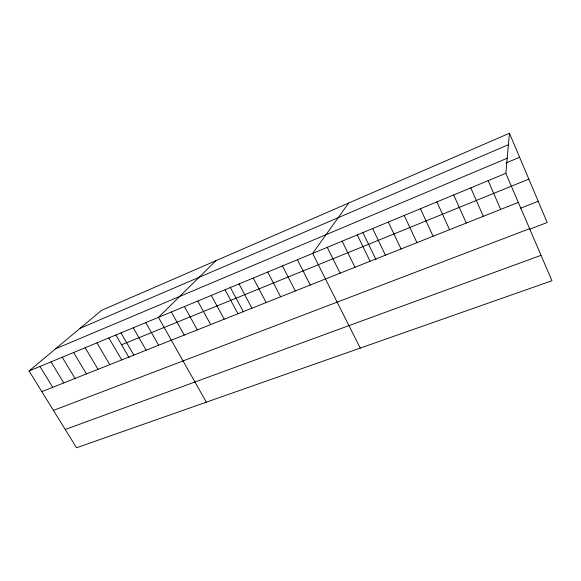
<?xml version="1.0" encoding="UTF-8"?>
<svg xmlns="http://www.w3.org/2000/svg" width="581" height="581" viewBox="0 0 581 581"><rect width="100%" height="100%" fill="white"/><g stroke="black" fill="none" stroke-linecap="round" stroke-linejoin="round"><path stroke-width="0.87" d="M505.84 173.327L509.45 133.231L101.522 310.377L29.05 370.99L76.539 447.769L551.95 280.739L505.84 173.327L29.05 370.99M348.658 203.06L312.636 253.425L360.256 348.092M215.972 260.68L158.431 317.349L206.335 402.168M80.069 328.323L508.419 144.72M55.558 348.818L507.198 158.228M505.957 163L519.61 157.269M121.56 344.787L528.841 179.093M41.825 391.638L518.317 202.391M520.482 208.252L538.217 201.273M53.43 410.404L529.603 228.682M529.494 229.248L547.186 222.501L509.45 133.231M65.232 429.49L541.042 255.32M39.944 366.473L52.733 387.302M51.005 361.89L63.808 382.908M62.225 357.235L75.043 378.442M73.62 352.514L86.453 373.917M85.182 347.721L98.029 369.313M96.925 342.855L109.787 364.65M108.843 337.91L121.719 359.908M115.931 335.121L129.084 357.714M120.957 332.891L133.833 355.093M133.252 327.793L146.143 350.205M145.744 322.615L158.642 345.245M171.33 312.004L184.235 335.077M184.431 306.572L197.344 329.87M197.751 301.052L210.656 324.583M211.281 295.446L224.193 319.209M225.043 289.737L237.949 313.74M230.098 287.05L243.388 311.866M239.031 283.942L251.936 308.191M253.258 278.038L266.156 302.541M267.725 272.046L280.616 296.797M282.439 265.945L295.322 290.958M297.407 259.736L310.276 285.017M327.27 247.361L340.103 273.172M342.144 241.195L354.962 267.267M357.271 234.92L370.068 261.268M362.762 232.233L376.023 259.671M372.653 228.544L385.428 255.168M388.304 222.058L401.05 248.966M404.223 215.457L416.94 242.655M420.419 208.739L433.099 236.235M436.897 201.912L449.549 229.698M453.674 194.955L466.289 223.053M470.755 187.874L483.319 216.292M488.142 180.669L500.662 209.4"/></g></svg>
